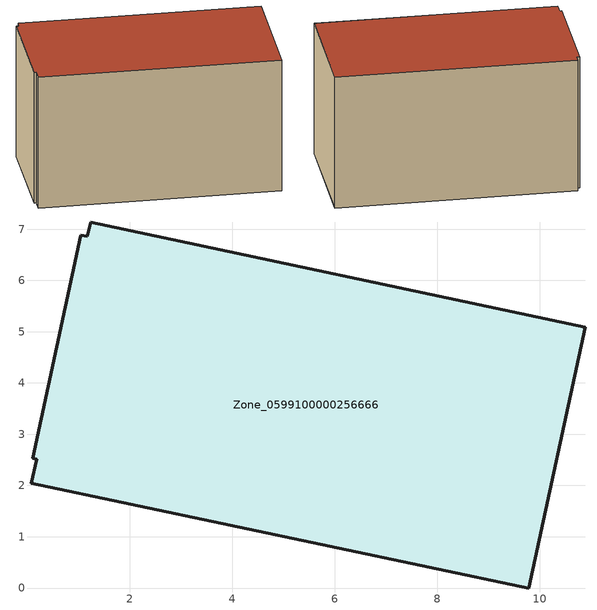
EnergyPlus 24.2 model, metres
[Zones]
Zone_0599100000256666
 floor ground (C_G): 1.04,6.88 1.17,6.86 1.24,7.14 10.88,5.09 9.78,0 0.08,2.04 0.19,2.51 0.1,2.53 z0
 wall outside (C_F): 1.04,6.88 0.1,2.53 0.19,2.51 0.08,2.04 9.78,0 10.88,5.09 1.24,7.14 1.17,6.86 1.04,6.88 z0:5.77
 roof outside (C_R): 1.17,6.86 1.04,6.88 0.1,2.53 0.19,2.51 0.08,2.04 9.78,0 10.88,5.09 1.24,7.14 z5.77
[BUILDING]
Pand.0599100000256666: North Axis=0; Terrain=City; Loads Convergence Tolerance Value=0.04; Temperature Convergence Tolerance Value=0.4; Solar Distribution=FullExterior; Maximum Number of Warmup Days=25; Minimum Number of Warmup Days=1
[Site:Location]
Rotterdam.The.Hague.AP_ZH_NLD Design_Conditions: Latitude=51.96; Longitude=4.45; Time Zone=1; Elevation=-4.5
[SITE:GROUNDTEMPERATURE:BUILDINGSURFACE]
18, 18, 18, 18, 18, 18, 18, 18, 18, 18, 18, 18
[MATERIAL] Thermal Absorptance=0.9; Solar Absorptance=0.7; Visible Absorptance=0.7
Name | Roughness | Thickness | Conductivity | Density | Specific Heat
G.TI.1975-1991 | MediumSmooth | 0.15 | 0.288461 | 540 | 1210
F.TI.1975-1991 | Rough | 0.3 | 0.230769 | 1920 | 840
R.TI.1975-1991 | MediumRough | 0.2 | 0.153846 | 1500 | 1000
[CONSTRUCTION]
C_G: G.TI.1975-1991
C_F: F.TI.1975-1991
C_R: R.TI.1975-1991
[ZONE]
Zone_0599100000256666: Type=1; Multiplier=1; Ceiling Height=Autocalculate; Volume=Autocalculate; Floor Area=autocalculate; Part of Total Floor Area=Yes
[ZONEINFILTRATION:DESIGNFLOWRATE]
Infil_Zone_0599100000256666: Zone or ZoneList or Space or SpaceList=Zone_0599100000256666; Schedule=AlwaysOn; Design Flow Rate Calculation Method=Flow/Area; Flow Rate per Floor Area=0.003; Constant Term Coefficient=1; Temperature Term Coefficient=0; Velocity Term Coefficient=0; Velocity Squared Term Coefficient=0
[HVACTEMPLATE:ZONE:IDEALLOADSAIRSYSTEM]
Zone_0599100000256666: Maximum Heating Supply Air Temperature=50; Minimum Cooling Supply Air Temperature=13; Maximum Heating Supply Air Humidity Ratio=0.0156; Minimum Cooling Supply Air Humidity Ratio=0.0077; Heating Limit=NoLimit; Cooling Limit=NoLimit; Dehumidification Control Type=ConstantSensibleHeatRatio; Cooling Sensible Heat Ratio=0.7; Dehumidification Setpoint=60; Humidification Control Type=None; Humidification Setpoint=30; Outdoor Air Method=None; Outdoor Air Flow Rate per Person=0.00944; Outdoor Air Flow Rate per Zone Floor Area=0; Outdoor Air Flow Rate per Zone=0; Demand Controlled Ventilation Type=None; Outdoor Air Economizer Type=NoEconomizer; Heat Recovery Type=None; Sensible Heat Recovery Effectiveness=0.7; Latent Heat Recovery Effectiveness=0.65
[ZONECONTROL:THERMOSTAT]
ThermostatControl_Zone_0599100000256666: Zone or ZoneList=Zone_0599100000256666; Control Type Schedule=DualSetpointControlType; Control 1=Thermostat_Zone_0599100000256666; Temperature Difference Between Cutout And Setpoint=0
[THERMOSTATSETPOINT:DUALSETPOINT]
Thermostat_Zone_0599100000256666: Heating Setpoint Temperature Schedule=HeatingSetpoint_Zone_0599100000256666; Cooling Setpoint Temperature Schedule=CoolingSetpoint_Zone_0599100000256666
[SCHEDULE:COMPACT]
HeatingSetpoint_Zone_0599100000256666: Through: 12/31, For: AllDays, Until: 24:00, 21
CoolingSetpoint_Zone_0599100000256666: Through: 12/31, For: AllDays, Until: 24:00, 24
DualSetpointControlType: Through: 12/31, For: AllDays, Until: 24:00, 4
AlwaysOn: Through: 12/31, For: AllDays, Until: 24:00, 1
